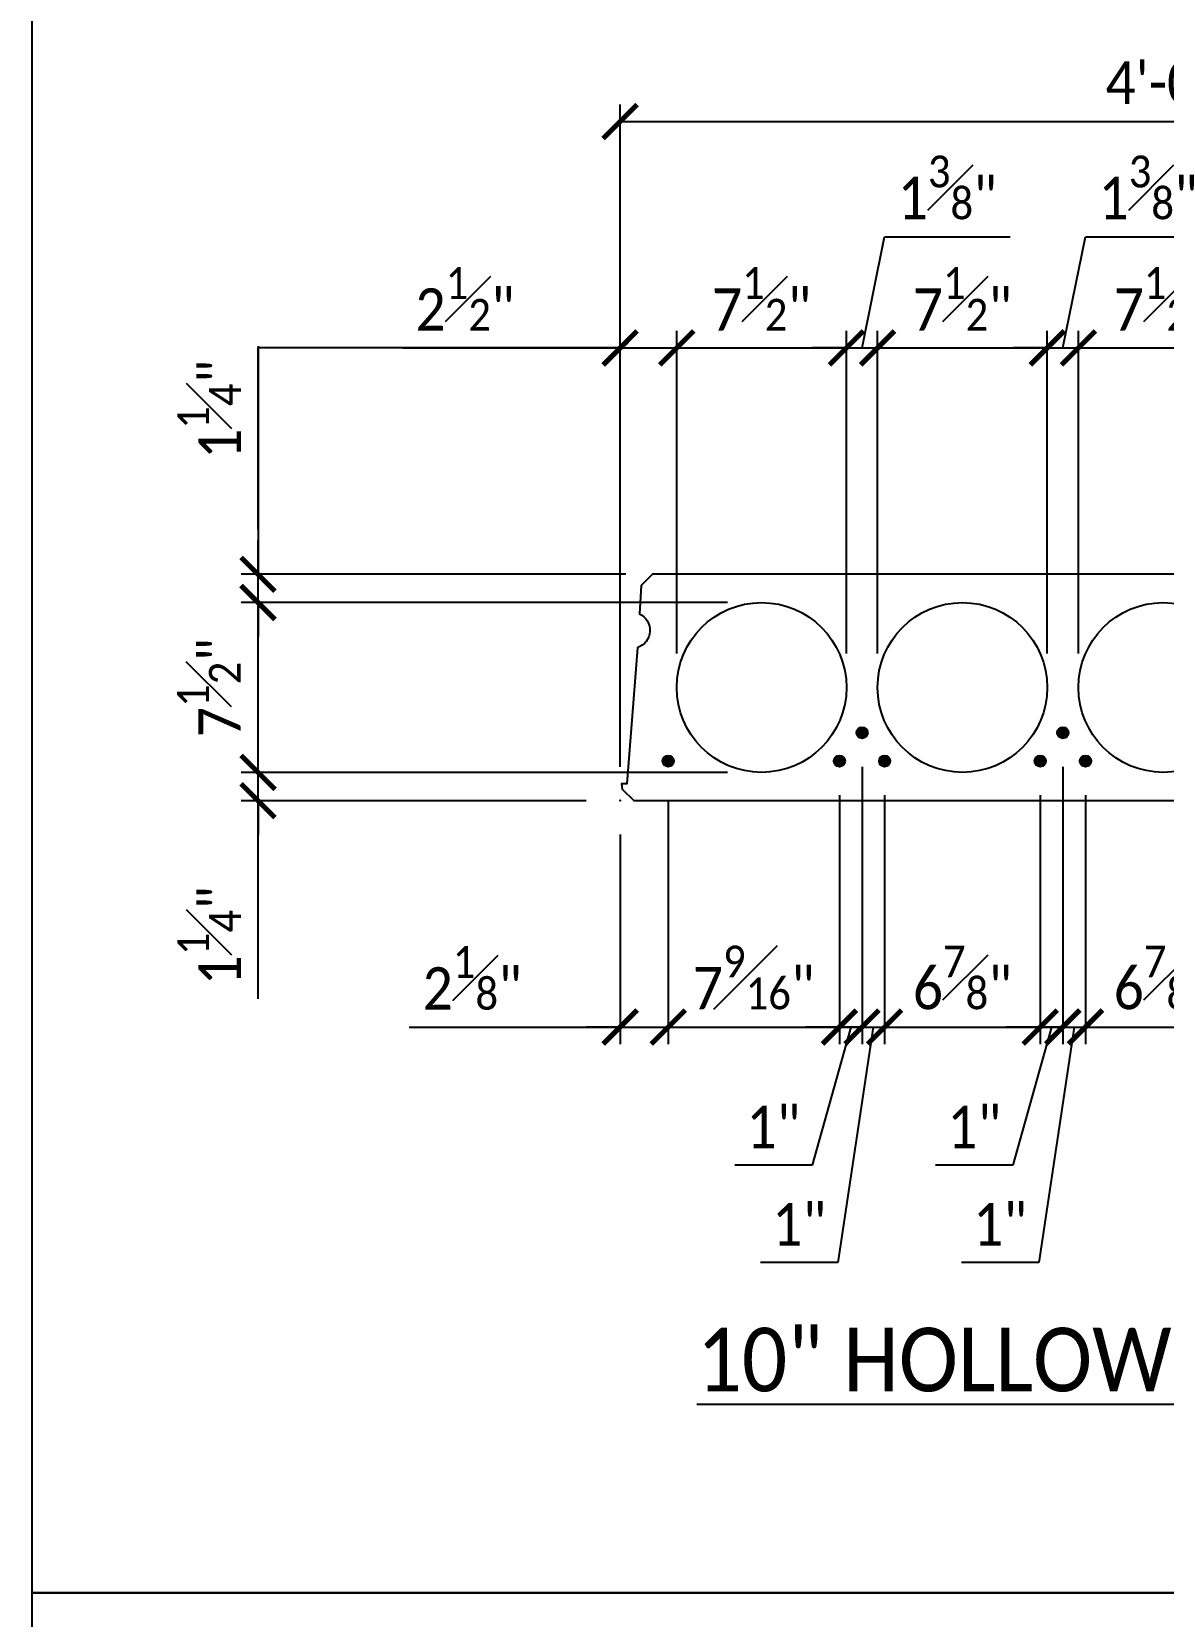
# Model space of a CAD drawing. Header units: inches. Extents: x -4800 to 29350, y 0 to 14051.
# Drawn here: x -3085.9 to -3035.9, y 3205.9 to 3275.9 of the extents above; entities that cross this region are included whole.
import ezdxf

# ---------------------------------------------------------------- set-up
doc = ezdxf.new("R2010")
doc.units = ezdxf.units.IN
doc.header["$LTSCALE"] = 0.5
doc.header["$MEASUREMENT"] = 0
for name, color, linetype in [('PC PLK - 10 in CONT.', 30, 'Continuous'), ('PC PLK - 12L in CONT.', 151, 'Continuous'), ('PC PLK - DIMENSION', 220, 'Continuous'), ('PC PLK - TAG', 3, 'Continuous')]:
    doc.layers.add(name, color=color, linetype=linetype)
doc.layers.add('PC PLK - STRAND', color=7, linetype='Continuous', plot=False)
doc.layers.add('SHT - NO PLOT LINE 2', color=110, linetype='Continuous', plot=False)
doc.layers.get('0').freeze()
doc.styles.add('CMC-NARROW', font='calibril.ttf', dxfattribs={"width": 0.9})
doc.dimstyles.new('CMC-NARROW', dxfattribs={"dimscale": 96, "dimtxt": 0.078125, "dimasz": 0.0625, "dimexe": 0.03125, "dimexo": 0.0625, "dimgap": 0.03125, "dimtad": 1, "dimdec": 4, "dimzin": 3, "dimdsep": 46, "dimlunit": 4, "dimtxsty": 'CMC-NARROW', "dimblk": 'ARCHTICK', "dimcen": 0, "dimclrd": 256, "dimclre": 256, "dimclrt": 256, "dimazin": 1, "dimtfac": 0.75, "dimtdec": 4, "dimtofl": 0, "dimtmove": 1, "dimatfit": 0, "dimfxl": 1, "dimtfillclr": 256, "dimfrac": 1, "dimtzin": 0, "dimlwd": -1, "dimlwe": -1, "dimarcsym": 0})

# ---------------------------------------------------------------- blocks, each defined once
blk = doc.blocks.new('_ArchTick')
at = {"color": 0, "linetype": 'ByBlock', "const_width": 0.15}
blk.add_lwpolyline([(-0.5, -0.5), (0.5, 0.5)], dxfattribs=at)
blk = doc.blocks.new('*D248')
at = {"layer": 'Defpoints', "color": 0, "transparency": 16777216}
for p in [(-3011.942, 3271.926), (-3011.942, 3245.926), (-3059.942, 3241.926)]:
    blk.add_point(p, dxfattribs=at)
at = {"layer": 'PC PLK - DIMENSION', "transparency": 16777216}
for p, q in [((-3059.942, 3243.426), (-3059.942, 3272.676)), ((-3011.942, 3247.426), (-3011.942, 3272.676)), ((-3059.942, 3271.926), (-3011.942, 3271.926))]:
    blk.add_line(p, q, dxfattribs=at)
at = {"layer": 'PC PLK - DIMENSION', "transparency": 16777216, "xscale": 1.5, "yscale": 1.5, "zscale": 1.5, "rotation": 180}
blk.add_blockref('_ArchTick', (-3059.942, 3271.926), dxfattribs=at)
at = {"layer": 'PC PLK - DIMENSION', "transparency": 16777216, "xscale": 1.5, "yscale": 1.5, "zscale": 1.5}
blk.add_blockref('_ArchTick', (-3011.942, 3271.926), dxfattribs=at)
at = {"layer": 'PC PLK - DIMENSION', "transparency": 16777216, "insert": (-3035.942, 3273.634), "char_height": 1.875, "attachment_point": 5, "style": 'CMC-NARROW'}
blk.add_mtext('4\'-0"', dxfattribs=at)
blk = doc.blocks.new('*D249')
at = {"layer": 'Defpoints', "color": 0, "transparency": 16777216}
for p in [(-3057.442, 3261.926), (-3057.442, 3246.926), (-3059.942, 3241.926)]:
    blk.add_point(p, dxfattribs=at)
at = {"layer": 'PC PLK - DIMENSION', "transparency": 16777216}
for p, q in [((-3059.942, 3243.426), (-3059.942, 3262.676)), ((-3057.442, 3248.426), (-3057.442, 3262.676)), ((-3069.547, 3261.926), (-3059.942, 3261.926)), ((-3059.942, 3261.926), (-3061.442, 3261.926)), ((-3059.942, 3261.926), (-3057.442, 3261.926)), ((-3057.442, 3261.926), (-3055.942, 3261.926))]:
    blk.add_line(p, q, dxfattribs=at)
at = {"layer": 'PC PLK - DIMENSION', "transparency": 16777216, "xscale": 1.5, "yscale": 1.5, "zscale": 1.5}
blk.add_blockref('_ArchTick', (-3059.942, 3261.926), dxfattribs=at)
at = {"layer": 'PC PLK - DIMENSION', "transparency": 16777216, "xscale": 1.5, "yscale": 1.5, "zscale": 1.5, "rotation": 180}
blk.add_blockref('_ArchTick', (-3057.442, 3261.926), dxfattribs=at)
at = {"layer": 'PC PLK - DIMENSION', "transparency": 16777216, "insert": (-3066.791, 3264.09), "char_height": 1.875, "attachment_point": 5, "style": 'CMC-NARROW'}
blk.add_mtext('2{\\H0.75x;\\S1#2;}"', dxfattribs=at)
blk = doc.blocks.new('*D250')
at = {"layer": 'Defpoints', "color": 0, "transparency": 16777216}
for p in [(-3075.942, 3243.176), (-3053.692, 3243.176), (-3059.942, 3241.926)]:
    blk.add_point(p, dxfattribs=at)
at = {"layer": 'PC PLK - DIMENSION', "transparency": 16777216}
for p, q in [((-3075.942, 3243.176), (-3075.942, 3244.676)), ((-3055.192, 3243.176), (-3076.692, 3243.176)), ((-3075.942, 3241.926), (-3075.942, 3243.176)), ((-3061.442, 3241.926), (-3076.692, 3241.926)), ((-3075.942, 3241.926), (-3075.942, 3240.426)), ((-3075.942, 3233.177), (-3075.942, 3241.926))]:
    blk.add_line(p, q, dxfattribs=at)
at = {"layer": 'PC PLK - DIMENSION', "transparency": 16777216, "xscale": 1.5, "yscale": 1.5, "zscale": 1.5}
for p, rotation in [((-3075.942, 3243.176), 270), ((-3075.942, 3241.926), 90)]:
    blk.add_blockref('_ArchTick', p, dxfattribs=dict(at, rotation=rotation))
at = {"layer": 'PC PLK - DIMENSION', "transparency": 16777216, "insert": (-3078.103, 3235.961), "char_height": 1.875, "attachment_point": 5, "rotation": 90, "style": 'CMC-NARROW'}
blk.add_mtext('1{\\H0.75x;\\S1#4;}"', dxfattribs=at)
blk = doc.blocks.new('*D251')
at = {"layer": 'Defpoints', "color": 0, "transparency": 16777216}
for p in [(-3075.942, 3250.676), (-3053.692, 3250.676), (-3053.692, 3243.176)]:
    blk.add_point(p, dxfattribs=at)
at = {"layer": 'PC PLK - DIMENSION', "transparency": 16777216}
for p, q in [((-3055.192, 3250.676), (-3076.692, 3250.676)), ((-3075.942, 3243.176), (-3075.942, 3250.676)), ((-3055.192, 3243.176), (-3076.692, 3243.176))]:
    blk.add_line(p, q, dxfattribs=at)
at = {"layer": 'PC PLK - DIMENSION', "transparency": 16777216, "xscale": 1.5, "yscale": 1.5, "zscale": 1.5}
for p, rotation in [((-3075.942, 3250.676), 90), ((-3075.942, 3243.176), 270)]:
    blk.add_blockref('_ArchTick', p, dxfattribs=dict(at, rotation=rotation))
at = {"layer": 'PC PLK - DIMENSION', "transparency": 16777216, "insert": (-3078.11, 3246.926), "char_height": 1.875, "attachment_point": 5, "rotation": 90, "style": 'CMC-NARROW'}
blk.add_mtext('7{\\H0.75x;\\S1#2;}"', dxfattribs=at)
blk = doc.blocks.new('*D252')
at = {"layer": 'Defpoints', "color": 0, "transparency": 16777216}
for p in [(-3075.942, 3251.926), (-3058.192, 3251.926), (-3053.692, 3250.676)]:
    blk.add_point(p, dxfattribs=at)
at = {"layer": 'PC PLK - DIMENSION', "transparency": 16777216}
for p, q in [((-3075.942, 3261.997), (-3075.942, 3251.926)), ((-3075.942, 3251.926), (-3075.942, 3253.426)), ((-3059.692, 3251.926), (-3076.692, 3251.926)), ((-3075.942, 3250.676), (-3075.942, 3251.926)), ((-3055.192, 3250.676), (-3076.692, 3250.676)), ((-3075.942, 3250.676), (-3075.942, 3249.176))]:
    blk.add_line(p, q, dxfattribs=at)
at = {"layer": 'PC PLK - DIMENSION', "transparency": 16777216, "xscale": 1.5, "yscale": 1.5, "zscale": 1.5}
for p, rotation in [((-3075.942, 3251.926), 270), ((-3075.942, 3250.676), 90)]:
    blk.add_blockref('_ArchTick', p, dxfattribs=dict(at, rotation=rotation))
at = {"layer": 'PC PLK - DIMENSION', "transparency": 16777216, "insert": (-3078.103, 3259.214), "char_height": 1.875, "attachment_point": 5, "rotation": 90, "style": 'CMC-NARROW'}
blk.add_mtext('1{\\H0.75x;\\S1#4;}"', dxfattribs=at)
blk = doc.blocks.new('*D254')
at = {"layer": 'Defpoints', "color": 0, "transparency": 16777216}
for p in [(-3049.942, 3261.926), (-3057.442, 3246.926), (-3049.942, 3246.926)]:
    blk.add_point(p, dxfattribs=at)
at = {"layer": 'PC PLK - DIMENSION', "transparency": 16777216}
for p, q in [((-3057.442, 3248.426), (-3057.442, 3262.676)), ((-3049.942, 3248.426), (-3049.942, 3262.676)), ((-3057.442, 3261.926), (-3049.942, 3261.926))]:
    blk.add_line(p, q, dxfattribs=at)
at = {"layer": 'PC PLK - DIMENSION', "transparency": 16777216, "xscale": 1.5, "yscale": 1.5, "zscale": 1.5, "rotation": 180}
blk.add_blockref('_ArchTick', (-3057.442, 3261.926), dxfattribs=at)
at = {"layer": 'PC PLK - DIMENSION', "transparency": 16777216, "xscale": 1.5, "yscale": 1.5, "zscale": 1.5}
blk.add_blockref('_ArchTick', (-3049.942, 3261.926), dxfattribs=at)
at = {"layer": 'PC PLK - DIMENSION', "transparency": 16777216, "insert": (-3053.692, 3264.094), "char_height": 1.875, "attachment_point": 5, "style": 'CMC-NARROW'}
blk.add_mtext('7{\\H0.75x;\\S1#2;}"', dxfattribs=at)
blk = doc.blocks.new('*D255')
at = {"layer": 'Defpoints', "color": 0, "transparency": 16777216}
for p in [(-3057.817, 3243.426), (-3059.942, 3241.926), (-3057.817, 3231.926)]:
    blk.add_point(p, dxfattribs=at)
at = {"layer": 'PC PLK - DIMENSION', "transparency": 16777216}
for p, q in [((-3057.817, 3241.926), (-3057.817, 3231.176)), ((-3059.942, 3240.426), (-3059.942, 3231.176)), ((-3069.264, 3231.926), (-3059.942, 3231.926)), ((-3059.942, 3231.926), (-3061.442, 3231.926)), ((-3059.942, 3231.926), (-3057.817, 3231.926)), ((-3057.817, 3231.926), (-3056.317, 3231.926))]:
    blk.add_line(p, q, dxfattribs=at)
at = {"layer": 'PC PLK - DIMENSION', "transparency": 16777216, "xscale": 1.5, "yscale": 1.5, "zscale": 1.5}
blk.add_blockref('_ArchTick', (-3059.942, 3231.926), dxfattribs=at)
at = {"layer": 'PC PLK - DIMENSION', "transparency": 16777216, "xscale": 1.5, "yscale": 1.5, "zscale": 1.5, "rotation": 180}
blk.add_blockref('_ArchTick', (-3057.817, 3231.926), dxfattribs=at)
at = {"layer": 'PC PLK - DIMENSION', "transparency": 16777216, "insert": (-3066.474, 3234.099), "char_height": 1.875, "attachment_point": 5, "style": 'CMC-NARROW'}
blk.add_mtext('2{\\H0.75x;\\S1#8;}"', dxfattribs=at)
blk = doc.blocks.new('*D256')
at = {"layer": 'Defpoints', "color": 0, "transparency": 16777216}
for p in [(-3057.817, 3243.426), (-3050.255, 3243.676), (-3050.255, 3231.926)]:
    blk.add_point(p, dxfattribs=at)
at = {"layer": 'PC PLK - DIMENSION', "transparency": 16777216}
for p, q in [((-3057.817, 3241.926), (-3057.817, 3231.176)), ((-3050.255, 3242.176), (-3050.255, 3231.176)), ((-3057.817, 3231.926), (-3050.255, 3231.926))]:
    blk.add_line(p, q, dxfattribs=at)
at = {"layer": 'PC PLK - DIMENSION', "transparency": 16777216, "xscale": 1.5, "yscale": 1.5, "zscale": 1.5, "rotation": 180}
blk.add_blockref('_ArchTick', (-3057.817, 3231.926), dxfattribs=at)
at = {"layer": 'PC PLK - DIMENSION', "transparency": 16777216, "xscale": 1.5, "yscale": 1.5, "zscale": 1.5}
blk.add_blockref('_ArchTick', (-3050.255, 3231.926), dxfattribs=at)
at = {"layer": 'PC PLK - DIMENSION', "transparency": 16777216, "insert": (-3054.036, 3234.116), "char_height": 1.875, "attachment_point": 5, "style": 'CMC-NARROW'}
blk.add_mtext('7{\\H0.75x;\\S9#16;}"', dxfattribs=at)
blk = doc.blocks.new('*D257')
at = {"layer": 'Defpoints', "color": 0, "transparency": 16777216}
for p in [(-3049.255, 3244.926), (-3050.255, 3243.676), (-3049.255, 3231.926)]:
    blk.add_point(p, dxfattribs=at)
at = {"layer": 'PC PLK - DIMENSION', "transparency": 16777216}
for p, q in [((-3049.255, 3243.426), (-3049.255, 3231.176)), ((-3050.255, 3242.176), (-3050.255, 3231.176)), ((-3050.255, 3231.926), (-3051.755, 3231.926)), ((-3049.755, 3231.926), (-3051.461, 3225.82)), ((-3050.255, 3231.926), (-3049.255, 3231.926)), ((-3049.255, 3231.926), (-3047.755, 3231.926)), ((-3051.461, 3225.82), (-3054.881, 3225.82))]:
    blk.add_line(p, q, dxfattribs=at)
at = {"layer": 'PC PLK - DIMENSION', "transparency": 16777216, "xscale": 1.5, "yscale": 1.5, "zscale": 1.5}
blk.add_blockref('_ArchTick', (-3050.255, 3231.926), dxfattribs=at)
at = {"layer": 'PC PLK - DIMENSION', "transparency": 16777216, "xscale": 1.5, "yscale": 1.5, "zscale": 1.5, "rotation": 180}
blk.add_blockref('_ArchTick', (-3049.255, 3231.926), dxfattribs=at)
at = {"layer": 'PC PLK - DIMENSION', "transparency": 16777216, "insert": (-3053.171, 3227.509), "char_height": 1.875, "attachment_point": 5, "style": 'CMC-NARROW'}
blk.add_mtext('1"', dxfattribs=at)
blk = doc.blocks.new('*D258')
at = {"layer": 'Defpoints', "color": 0, "transparency": 16777216}
for p in [(-3049.255, 3244.926), (-3048.255, 3243.676), (-3048.255, 3231.926)]:
    blk.add_point(p, dxfattribs=at)
at = {"layer": 'PC PLK - DIMENSION', "transparency": 16777216}
for p, q in [((-3049.255, 3243.426), (-3049.255, 3231.176)), ((-3048.255, 3242.176), (-3048.255, 3231.176)), ((-3049.255, 3231.926), (-3050.755, 3231.926)), ((-3048.755, 3231.926), (-3050.319, 3221.524)), ((-3049.255, 3231.926), (-3048.255, 3231.926)), ((-3048.255, 3231.926), (-3046.755, 3231.926)), ((-3050.319, 3221.524), (-3053.739, 3221.524))]:
    blk.add_line(p, q, dxfattribs=at)
at = {"layer": 'PC PLK - DIMENSION', "transparency": 16777216, "xscale": 1.5, "yscale": 1.5, "zscale": 1.5}
blk.add_blockref('_ArchTick', (-3049.255, 3231.926), dxfattribs=at)
at = {"layer": 'PC PLK - DIMENSION', "transparency": 16777216, "xscale": 1.5, "yscale": 1.5, "zscale": 1.5, "rotation": 180}
blk.add_blockref('_ArchTick', (-3048.255, 3231.926), dxfattribs=at)
at = {"layer": 'PC PLK - DIMENSION', "transparency": 16777216, "insert": (-3052.029, 3223.213), "char_height": 1.875, "attachment_point": 5, "style": 'CMC-NARROW'}
blk.add_mtext('1"', dxfattribs=at)
blk = doc.blocks.new('*D245')
at = {"layer": 'Defpoints', "color": 0, "transparency": 16777216}
for p in [(-3048.567, 3261.926), (-3049.942, 3246.926), (-3048.567, 3246.926)]:
    blk.add_point(p, dxfattribs=at)
at = {"layer": 'PC PLK - DIMENSION', "transparency": 16777216}
for p, q in [((-3049.255, 3261.926), (-3048.261, 3266.831)), ((-3048.261, 3266.831), (-3042.709, 3266.831)), ((-3049.942, 3248.426), (-3049.942, 3262.676)), ((-3048.567, 3248.426), (-3048.567, 3262.676)), ((-3049.942, 3261.926), (-3051.442, 3261.926)), ((-3049.942, 3261.926), (-3048.567, 3261.926)), ((-3048.567, 3261.926), (-3047.067, 3261.926))]:
    blk.add_line(p, q, dxfattribs=at)
at = {"layer": 'PC PLK - DIMENSION', "transparency": 16777216, "xscale": 1.5, "yscale": 1.5, "zscale": 1.5}
blk.add_blockref('_ArchTick', (-3049.942, 3261.926), dxfattribs=at)
at = {"layer": 'PC PLK - DIMENSION', "transparency": 16777216, "xscale": 1.5, "yscale": 1.5, "zscale": 1.5, "rotation": 180}
blk.add_blockref('_ArchTick', (-3048.567, 3261.926), dxfattribs=at)
at = {"layer": 'PC PLK - DIMENSION', "transparency": 16777216, "insert": (-3045.485, 3269.017), "char_height": 1.875, "attachment_point": 5, "style": 'CMC-NARROW'}
blk.add_mtext('1{\\H0.75x;\\S3#8;}"', dxfattribs=at)
blk = doc.blocks.new('*D240')
at = {"layer": 'Defpoints', "color": 0, "transparency": 16777216}
for p in [(-3041.067, 3261.926), (-3048.567, 3246.926), (-3041.067, 3246.926)]:
    blk.add_point(p, dxfattribs=at)
at = {"layer": 'PC PLK - DIMENSION', "transparency": 16777216}
for p, q in [((-3048.567, 3248.426), (-3048.567, 3262.676)), ((-3041.067, 3248.426), (-3041.067, 3262.676)), ((-3048.567, 3261.926), (-3041.067, 3261.926))]:
    blk.add_line(p, q, dxfattribs=at)
at = {"layer": 'PC PLK - DIMENSION', "transparency": 16777216, "xscale": 1.5, "yscale": 1.5, "zscale": 1.5, "rotation": 180}
blk.add_blockref('_ArchTick', (-3048.567, 3261.926), dxfattribs=at)
at = {"layer": 'PC PLK - DIMENSION', "transparency": 16777216, "xscale": 1.5, "yscale": 1.5, "zscale": 1.5}
blk.add_blockref('_ArchTick', (-3041.067, 3261.926), dxfattribs=at)
at = {"layer": 'PC PLK - DIMENSION', "transparency": 16777216, "insert": (-3044.817, 3264.094), "char_height": 1.875, "attachment_point": 5, "style": 'CMC-NARROW'}
blk.add_mtext('7{\\H0.75x;\\S1#2;}"', dxfattribs=at)
blk = doc.blocks.new('*D237')
at = {"layer": 'Defpoints', "color": 0, "transparency": 16777216}
for p in [(-3048.255, 3243.676), (-3041.38, 3243.676), (-3041.38, 3231.926)]:
    blk.add_point(p, dxfattribs=at)
at = {"layer": 'PC PLK - DIMENSION', "transparency": 16777216}
for p, q in [((-3048.255, 3242.176), (-3048.255, 3231.176)), ((-3041.38, 3242.176), (-3041.38, 3231.176)), ((-3048.255, 3231.926), (-3041.38, 3231.926))]:
    blk.add_line(p, q, dxfattribs=at)
at = {"layer": 'PC PLK - DIMENSION', "transparency": 16777216, "xscale": 1.5, "yscale": 1.5, "zscale": 1.5, "rotation": 180}
blk.add_blockref('_ArchTick', (-3048.255, 3231.926), dxfattribs=at)
at = {"layer": 'PC PLK - DIMENSION', "transparency": 16777216, "xscale": 1.5, "yscale": 1.5, "zscale": 1.5}
blk.add_blockref('_ArchTick', (-3041.38, 3231.926), dxfattribs=at)
at = {"layer": 'PC PLK - DIMENSION', "transparency": 16777216, "insert": (-3044.817, 3234.11), "char_height": 1.875, "attachment_point": 5, "style": 'CMC-NARROW'}
blk.add_mtext('6{\\H0.75x;\\S7#8;}"', dxfattribs=at)
blk = doc.blocks.new('*D238')
at = {"layer": 'Defpoints', "color": 0, "transparency": 16777216}
for p in [(-3040.38, 3244.926), (-3041.38, 3243.676), (-3040.38, 3231.926)]:
    blk.add_point(p, dxfattribs=at)
at = {"layer": 'PC PLK - DIMENSION', "transparency": 16777216}
for p, q in [((-3040.38, 3243.426), (-3040.38, 3231.176)), ((-3041.38, 3242.176), (-3041.38, 3231.176)), ((-3041.38, 3231.926), (-3042.88, 3231.926)), ((-3040.88, 3231.926), (-3042.586, 3225.82)), ((-3041.38, 3231.926), (-3040.38, 3231.926)), ((-3040.38, 3231.926), (-3038.88, 3231.926)), ((-3042.586, 3225.82), (-3046.006, 3225.82))]:
    blk.add_line(p, q, dxfattribs=at)
at = {"layer": 'PC PLK - DIMENSION', "transparency": 16777216, "xscale": 1.5, "yscale": 1.5, "zscale": 1.5}
blk.add_blockref('_ArchTick', (-3041.38, 3231.926), dxfattribs=at)
at = {"layer": 'PC PLK - DIMENSION', "transparency": 16777216, "xscale": 1.5, "yscale": 1.5, "zscale": 1.5, "rotation": 180}
blk.add_blockref('_ArchTick', (-3040.38, 3231.926), dxfattribs=at)
at = {"layer": 'PC PLK - DIMENSION', "transparency": 16777216, "insert": (-3044.296, 3227.509), "char_height": 1.875, "attachment_point": 5, "style": 'CMC-NARROW'}
blk.add_mtext('1"', dxfattribs=at)
blk = doc.blocks.new('*D239')
at = {"layer": 'Defpoints', "color": 0, "transparency": 16777216}
for p in [(-3040.38, 3244.926), (-3039.38, 3243.676), (-3039.38, 3231.926)]:
    blk.add_point(p, dxfattribs=at)
at = {"layer": 'PC PLK - DIMENSION', "transparency": 16777216}
for p, q in [((-3040.38, 3243.426), (-3040.38, 3231.176)), ((-3039.38, 3242.176), (-3039.38, 3231.176)), ((-3040.38, 3231.926), (-3041.88, 3231.926)), ((-3039.88, 3231.926), (-3041.444, 3221.524)), ((-3040.38, 3231.926), (-3039.38, 3231.926)), ((-3039.38, 3231.926), (-3037.88, 3231.926)), ((-3041.444, 3221.524), (-3044.864, 3221.524))]:
    blk.add_line(p, q, dxfattribs=at)
at = {"layer": 'PC PLK - DIMENSION', "transparency": 16777216, "xscale": 1.5, "yscale": 1.5, "zscale": 1.5}
blk.add_blockref('_ArchTick', (-3040.38, 3231.926), dxfattribs=at)
at = {"layer": 'PC PLK - DIMENSION', "transparency": 16777216, "xscale": 1.5, "yscale": 1.5, "zscale": 1.5, "rotation": 180}
blk.add_blockref('_ArchTick', (-3039.38, 3231.926), dxfattribs=at)
at = {"layer": 'PC PLK - DIMENSION', "transparency": 16777216, "insert": (-3043.154, 3223.213), "char_height": 1.875, "attachment_point": 5, "style": 'CMC-NARROW'}
blk.add_mtext('1"', dxfattribs=at)
blk = doc.blocks.new('*D253')
at = {"layer": 'Defpoints', "color": 0, "transparency": 16777216}
for p in [(-3039.38, 3243.676), (-3032.505, 3243.676), (-3032.505, 3231.926)]:
    blk.add_point(p, dxfattribs=at)
at = {"layer": 'PC PLK - DIMENSION', "transparency": 16777216}
for p, q in [((-3039.38, 3242.176), (-3039.38, 3231.176)), ((-3032.505, 3242.176), (-3032.505, 3231.176)), ((-3039.38, 3231.926), (-3032.505, 3231.926))]:
    blk.add_line(p, q, dxfattribs=at)
at = {"layer": 'PC PLK - DIMENSION', "transparency": 16777216, "xscale": 1.5, "yscale": 1.5, "zscale": 1.5, "rotation": 180}
blk.add_blockref('_ArchTick', (-3039.38, 3231.926), dxfattribs=at)
at = {"layer": 'PC PLK - DIMENSION', "transparency": 16777216, "xscale": 1.5, "yscale": 1.5, "zscale": 1.5}
blk.add_blockref('_ArchTick', (-3032.505, 3231.926), dxfattribs=at)
at = {"layer": 'PC PLK - DIMENSION', "transparency": 16777216, "insert": (-3035.942, 3234.11), "char_height": 1.875, "attachment_point": 5, "style": 'CMC-NARROW'}
blk.add_mtext('6{\\H0.75x;\\S7#8;}"', dxfattribs=at)
blk = doc.blocks.new('*D262')
at = {"layer": 'Defpoints', "color": 0, "transparency": 16777216}
for p in [(-3039.692, 3261.926), (-3041.067, 3246.926), (-3039.692, 3246.926)]:
    blk.add_point(p, dxfattribs=at)
at = {"layer": 'PC PLK - DIMENSION', "transparency": 16777216}
for p, q in [((-3040.38, 3261.926), (-3039.386, 3266.831)), ((-3039.386, 3266.831), (-3033.834, 3266.831)), ((-3041.067, 3248.426), (-3041.067, 3262.676)), ((-3039.692, 3248.426), (-3039.692, 3262.676)), ((-3041.067, 3261.926), (-3042.567, 3261.926)), ((-3041.067, 3261.926), (-3039.692, 3261.926)), ((-3039.692, 3261.926), (-3038.192, 3261.926))]:
    blk.add_line(p, q, dxfattribs=at)
at = {"layer": 'PC PLK - DIMENSION', "transparency": 16777216, "xscale": 1.5, "yscale": 1.5, "zscale": 1.5}
blk.add_blockref('_ArchTick', (-3041.067, 3261.926), dxfattribs=at)
at = {"layer": 'PC PLK - DIMENSION', "transparency": 16777216, "xscale": 1.5, "yscale": 1.5, "zscale": 1.5, "rotation": 180}
blk.add_blockref('_ArchTick', (-3039.692, 3261.926), dxfattribs=at)
at = {"layer": 'PC PLK - DIMENSION', "transparency": 16777216, "insert": (-3036.61, 3269.017), "char_height": 1.875, "attachment_point": 5, "style": 'CMC-NARROW'}
blk.add_mtext('1{\\H0.75x;\\S3#8;}"', dxfattribs=at)
blk = doc.blocks.new('*D263')
at = {"layer": 'Defpoints', "color": 0, "transparency": 16777216}
for p in [(-3032.192, 3261.926), (-3039.692, 3246.926), (-3032.192, 3246.926)]:
    blk.add_point(p, dxfattribs=at)
at = {"layer": 'PC PLK - DIMENSION', "transparency": 16777216}
for p, q in [((-3039.692, 3248.426), (-3039.692, 3262.676)), ((-3032.192, 3248.426), (-3032.192, 3262.676)), ((-3039.692, 3261.926), (-3032.192, 3261.926))]:
    blk.add_line(p, q, dxfattribs=at)
at = {"layer": 'PC PLK - DIMENSION', "transparency": 16777216, "xscale": 1.5, "yscale": 1.5, "zscale": 1.5, "rotation": 180}
blk.add_blockref('_ArchTick', (-3039.692, 3261.926), dxfattribs=at)
at = {"layer": 'PC PLK - DIMENSION', "transparency": 16777216, "xscale": 1.5, "yscale": 1.5, "zscale": 1.5}
blk.add_blockref('_ArchTick', (-3032.192, 3261.926), dxfattribs=at)
at = {"layer": 'PC PLK - DIMENSION', "transparency": 16777216, "insert": (-3035.942, 3264.094), "char_height": 1.875, "attachment_point": 5, "style": 'CMC-NARROW'}
blk.add_mtext('7{\\H0.75x;\\S1#2;}"', dxfattribs=at)
blk = doc.blocks.new('CMC - 10in HOLLOWCORE PLAN USE')
at = {"layer": 'PC PLK - STRAND'}
h = blk.add_hatch(color=256, dxfattribs=at)
h.dxf.hatch_style = 1
h.paths.add_polyline_path([(-13.562, 3, 1), (-13.062, 3, 1)])
h = blk.add_hatch(color=256, dxfattribs=at)
h.dxf.hatch_style = 1
h.paths.add_polyline_path([(-4.688, 3, 1), (-4.188, 3, 1)])
h = blk.add_hatch(color=256, dxfattribs=at)
h.dxf.hatch_style = 1
h.paths.add_polyline_path([(4.188, 3, 1), (4.688, 3, 1)])
h = blk.add_hatch(color=256, dxfattribs=at)
h.dxf.hatch_style = 1
h.paths.add_polyline_path([(13.062, 3, 1), (13.562, 3, 1)])
h = blk.add_hatch(color=256, dxfattribs=at)
h.dxf.hatch_style = 1
h.paths.add_polyline_path([(-22.125, 1.75, 1), (-21.625, 1.75, 1)])
h = blk.add_hatch(color=256, dxfattribs=at)
h.dxf.hatch_style = 1
h.paths.add_polyline_path([(-14.562, 1.75, 1), (-14.062, 1.75, 1)])
h = blk.add_hatch(color=256, dxfattribs=at)
h.dxf.hatch_style = 1
h.paths.add_polyline_path([(-12.562, 1.75, 1), (-12.062, 1.75, 1)])
h = blk.add_hatch(color=256, dxfattribs=at)
h.dxf.hatch_style = 1
h.paths.add_polyline_path([(-5.688, 1.75, 1), (-5.188, 1.75, 1)])
h = blk.add_hatch(color=256, dxfattribs=at)
h.dxf.hatch_style = 1
h.paths.add_polyline_path([(-3.688, 1.75, 1), (-3.188, 1.75, 1)])
h = blk.add_hatch(color=256, dxfattribs=at)
h.dxf.hatch_style = 1
h.paths.add_polyline_path([(3.188, 1.75, 1), (3.688, 1.75, 1)])
h = blk.add_hatch(color=256, dxfattribs=at)
h.dxf.hatch_style = 1
h.paths.add_polyline_path([(5.188, 1.75, 1), (5.688, 1.75, 1)])
h = blk.add_hatch(color=256, dxfattribs=at)
h.dxf.hatch_style = 1
h.paths.add_polyline_path([(12.062, 1.75, 1), (12.562, 1.75, 1)])
h = blk.add_hatch(color=256, dxfattribs=at)
h.dxf.hatch_style = 1
h.paths.add_polyline_path([(14.062, 1.75, 1), (14.562, 1.75, 1)])
h = blk.add_hatch(color=256, dxfattribs=at)
h.dxf.hatch_style = 1
h.paths.add_polyline_path([(21.625, 1.75, 1), (22.125, 1.75, 1)])
at = {"layer": 'PC PLK - 10 in CONT.'}
blk.add_lwpolyline([(22.576, 10), (-22.576, 10), (-23.076, 9.5), (-23.149, 8.25, -0.678962), (-23.236, 6.756), (-23.701, 0.748), (-23.938, 0.748), (-23.91, 0.512), (-23.398, 0), (23.398, 0), (23.91, 0.512), (23.938, 0.748), (23.701, 0.748), (23.236, 6.756, -0.769999), (23.149, 8.073), (23.076, 9.5)], format="xyb", close=True, dxfattribs=at)
for centre in [(-17.75, 5), (-8.875, 5), (0, 5), (8.875, 5), (17.75, 5)]:
    blk.add_circle(centre, 3.75, dxfattribs=at)
at = {"layer": 'PC PLK - 12L in CONT.'}
for p in [(-24, 0), (24, 0)]:
    blk.add_point(p, dxfattribs=at)
at = {"layer": 'PC PLK - STRAND'}
for centre in [(-13.312, 3), (-4.438, 3), (4.438, 3), (13.312, 3), (-21.875, 1.75), (-14.312, 1.75), (-12.312, 1.75), (-5.438, 1.75), (-3.438, 1.75), (3.438, 1.75), (5.438, 1.75), (12.312, 1.75), (14.312, 1.75), (21.875, 1.75)]:
    blk.add_circle(centre, 0.25, dxfattribs=at)

msp = doc.modelspace()

# ---------------------------------------------------------------- linework, layer by layer
at = {"layer": 'PC PLK - DIMENSION'}
for p in [(-3059.94242, 3261.92645), (-3075.94242, 3253.92645)]:
    msp.add_line(p, (-3075.94242, 3261.92645), dxfattribs=at)
at = {"layer": 'SHT - NO PLOT LINE 2'}
for points in [[(-3085.94242, 3206.92645), (-2985.94242, 3206.92645), (-2985.94242, 3276.92645), (-3085.94242, 3276.92645)], [(-3085.94242, 3136.92645), (-2985.94242, 3136.92645), (-2985.94242, 3206.92645), (-3085.94242, 3206.92645)]]:
    msp.add_lwpolyline(points, close=True, dxfattribs=at)

# ---------------------------------------------------------------- block references
at = {"layer": 'PC PLK - 10 in CONT.'}
msp.add_blockref('CMC - 10in HOLLOWCORE PLAN USE', (-3035.94242, 3241.92645), dxfattribs=at)

# ---------------------------------------------------------------- texts
at = {"layer": 'PC PLK - TAG', "insert": (-3035.94242, 3217.22069), "char_height": 2.8125, "attachment_point": 5, "style": 'CMC-NARROW'}
msp.add_mtext('{\\L10" HOLLOWCORE PLANK}', dxfattribs=at)

# ---------------------------------------------------------------- dimensions: what is measured, and where the dimension line sits
at = {"layer": 'PC PLK - DIMENSION'}
for base, p1, p2, picture, middle in [((-3011.94242, 3271.92645), (-3059.94242, 3241.92645), (-3011.94242, 3245.92645), '*D248', (-3035.94242, 3273.63415)), ((-3049.94242, 3261.92645), (-3057.44242, 3246.92645), (-3049.94242, 3246.92645), '*D254', (-3053.69242, 3264.09406)), ((-3041.06742, 3261.92645), (-3048.56742, 3246.92645), (-3041.06742, 3246.92645), '*D240', (-3044.81742, 3264.09406)), ((-3032.19242, 3261.92645), (-3039.69242, 3246.92645), (-3032.19242, 3246.92645), '*D263', (-3035.94242, 3264.09406)), ((-3050.25492, 3231.92645), (-3057.81742, 3243.42645), (-3050.25492, 3243.67645), '*D256', (-3054.03617, 3234.11624)), ((-3041.37992, 3231.92645), (-3048.25492, 3243.67645), (-3041.37992, 3243.67645), '*D237', (-3044.81742, 3234.11011)), ((-3032.50492, 3231.92645), (-3039.37992, 3243.67645), (-3032.50492, 3243.67645), '*D253', (-3035.94242, 3234.11011))]:
    dim = msp.add_linear_dim(base=base, p1=p1, p2=p2, dimstyle='CMC-NARROW', override={"dimscale": 24}, dxfattribs=at)
    dim.commit()
    dim.dimension.update_dxf_attribs({"geometry": picture, "text_midpoint": middle})
for base, p1, p2, picture, middle in [((-3048.56742, 3261.92645), (-3049.94242, 3246.92645), (-3048.56742, 3246.92645), '*D245', (-3047.51146, 3266.83078)), ((-3039.69242, 3261.92645), (-3041.06742, 3246.92645), (-3039.69242, 3246.92645), '*D262', (-3038.63646, 3266.83078)), ((-3057.44242, 3261.92645), (-3059.94242, 3241.92645), (-3057.44242, 3246.92645), '*D249', (-3066.79056, 3261.92645)), ((-3049.25492, 3231.92645), (-3050.25492, 3243.67645), (-3049.25492, 3244.92645), '*D257', (-3052.21131, 3225.81972)), ((-3048.25492, 3231.92645), (-3049.25492, 3244.92645), (-3048.25492, 3243.67645), '*D258', (-3051.06874, 3221.52384)), ((-3040.37992, 3231.92645), (-3041.37992, 3243.67645), (-3040.37992, 3244.92645), '*D238', (-3043.33631, 3225.81972)), ((-3039.37992, 3231.92645), (-3040.37992, 3244.92645), (-3039.37992, 3243.67645), '*D239', (-3042.19374, 3221.52384)), ((-3057.81742, 3231.92645), (-3059.94242, 3241.92645), (-3057.81742, 3243.42645), '*D255', (-3066.47364, 3232.20448))]:
    dim = msp.add_linear_dim(base=base, p1=p1, p2=p2, dimstyle='CMC-NARROW', override={"dimscale": 24}, dxfattribs=at)
    dim.commit()
    dim.dimension.update_dxf_attribs({"geometry": picture, "text_midpoint": middle, "dimtype": 160})
for base, p1, p2, picture, middle in [((-3075.94242, 3251.92645), (-3053.69242, 3250.67645), (-3058.19242, 3251.92645), '*D252', (-3076.25207, 3259.21388)), ((-3075.94242, 3243.17645), (-3059.94242, 3241.92645), (-3053.69242, 3243.17645), '*D250', (-3076.34198, 3235.96058))]:
    dim = msp.add_linear_dim(base=base, p1=p1, p2=p2, angle=90, dimstyle='CMC-NARROW', override={"dimscale": 24}, dxfattribs=at)
    dim.commit()
    dim.dimension.update_dxf_attribs({"geometry": picture, "text_midpoint": middle, "dimtype": 160})
dim = msp.add_linear_dim(base=(-3075.94242, 3250.67645), p1=(-3053.69242, 3243.17645), p2=(-3053.69242, 3250.67645), angle=90, dimstyle='CMC-NARROW', override={"dimscale": 24}, dxfattribs=at)
dim.commit()
dim.dimension.update_dxf_attribs({"geometry": '*D251', "text_midpoint": (-3078.11003, 3246.92645)})

doc.saveas('drawing.dxf')
